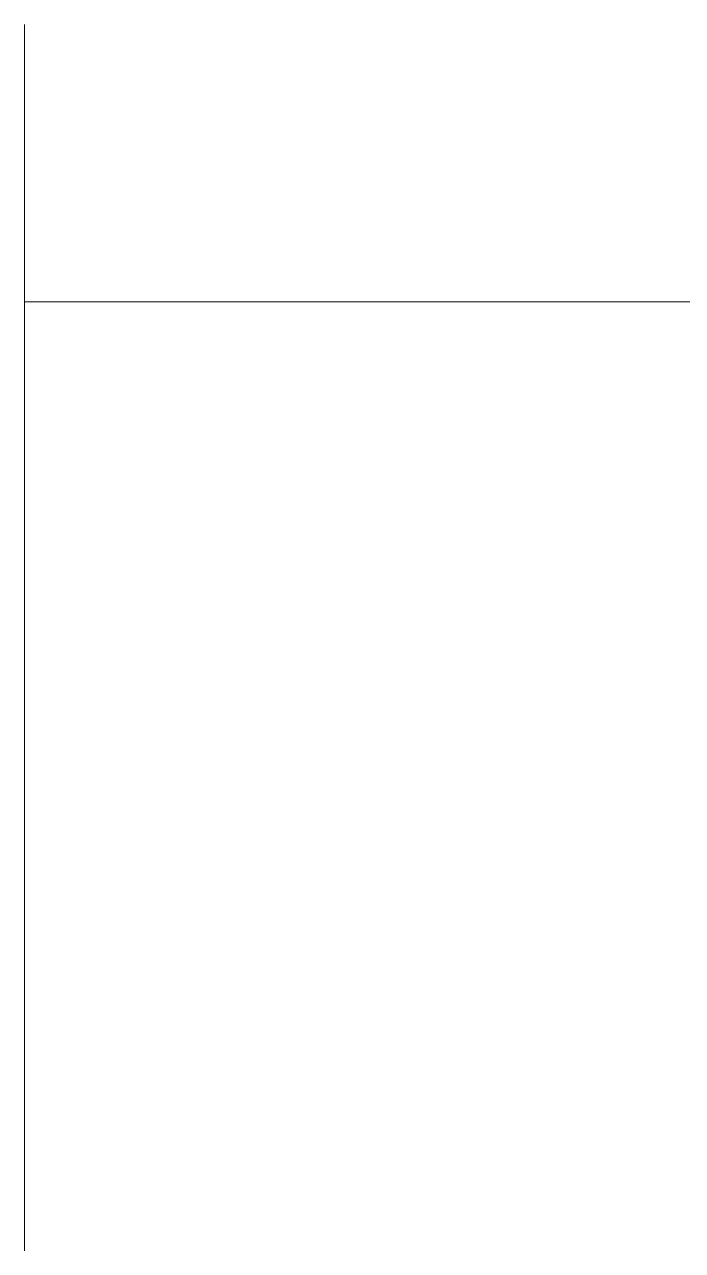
# Model space of a CAD drawing. Extents: x 65572 to 72871, y 30718 to 33858.
# Drawn here: x 67086.46 to 67091.13, y 32327.22 to 32335.94 of the extents above; entities that cross this region are included whole.
import ezdxf

# ---------------------------------------------------------------- set-up
doc = ezdxf.new("R2010")
doc.units = 0
doc.header["$LTSCALE"] = 0.5
doc.header["$MEASUREMENT"] = 0
doc.layers.add('Layout', color=154, linetype='CONTINUOUS', lineweight=5)
doc.layers.add('Viewed', color=150, linetype='CONTINUOUS', lineweight=9)

msp = doc.modelspace()

# ---------------------------------------------------------------- linework, layer by layer
at = {"layer": 'Layout', "linetype": 'ByBlock'}
msp.add_lwpolyline([(67086.458646, 32335.940842), (67086.458646, 32335.93524), (67086.458646, 32335.929638), (67086.458646, 32335.924036), (67086.458646, 32335.918434), (67086.458646, 32335.912833), (67086.458646, 32335.907231), (67086.458646, 32335.901629), (67086.458646, 32335.896027), (67086.458646, 32335.890425), (67086.458646, 32335.884823), (67086.458646, 32335.879221), (67086.458646, 32335.873619), (67086.458646, 32335.868018), (67086.458646, 32335.862416), (67086.458646, 32335.856814), (67086.458646, 32335.851212), (67086.458646, 32335.84561), (67086.458646, 32335.840008), (67086.458646, 32335.834406), (67086.458646, 32335.828805), (67086.458646, 32335.823203), (67086.458646, 32335.817601), (67086.458646, 32335.811999), (67086.458646, 32335.806397), (67086.458646, 32335.800795), (67086.458646, 32335.795193), (67086.458646, 32335.789591), (67086.458646, 32335.78399), (67086.458646, 32335.778388), (67086.458646, 32335.772786), (67086.458646, 32335.767184), (67086.458646, 32335.761582), (67086.458646, 32335.75598), (67086.458646, 32335.750378), (67086.458646, 32335.744777), (67086.458646, 32335.739175), (67086.458646, 32335.733573), (67086.458646, 32335.727971), (67086.458646, 32335.722369), (67086.458646, 32335.716767), (67086.458646, 32335.711165), (67086.458646, 32335.705564), (67086.458646, 32335.699962), (67086.458646, 32335.69436), (67086.458646, 32335.688758), (67086.458646, 32335.683156), (67086.458646, 32335.677554), (67086.458646, 32335.671952), (67086.458646, 32335.66635), (67086.458646, 32335.660749), (67086.458646, 32335.655147), (67086.458646, 32335.649545), (67086.458646, 32335.643943), (67086.458646, 32335.638341), (67086.458646, 32335.632739), (67086.458646, 32335.627137), (67086.458646, 32335.621536), (67086.458646, 32335.615934), (67086.458646, 32335.610332), (67086.458646, 32335.604716), (67086.458646, 32335.5991), (67086.458646, 32335.593485), (67086.458646, 32335.587869), (67086.458646, 32335.582253), (67086.458646, 32335.576638), (67086.458646, 32335.571022), (67086.458646, 32335.565406), (67086.458646, 32335.55979), (67086.458646, 32335.554175), (67086.458646, 32335.548559), (67086.458646, 32335.542943), (67086.458646, 32335.537328), (67086.458646, 32335.531712), (67086.458646, 32335.526096), (67086.458646, 32335.52048), (67086.458646, 32335.514865), (67086.458646, 32335.509249), (67086.458646, 32335.503633), (67086.458646, 32335.498018), (67086.458646, 32335.492402), (67086.458646, 32335.486786), (67086.458646, 32335.48117), (67086.458646, 32335.475555), (67086.458646, 32335.469939), (67086.458646, 32335.464323), (67086.458646, 32335.458708), (67086.458646, 32335.453092), (67086.458646, 32335.447476), (67086.458646, 32335.44186), (67086.458646, 32335.436245), (67086.458646, 32335.430629), (67086.458646, 32335.425013), (67086.458646, 32335.419398), (67086.458646, 32335.413782), (67086.458646, 32335.408166), (67086.458646, 32335.40255), (67086.458646, 32335.396935), (67086.458646, 32335.391319), (67086.458646, 32335.385703), (67086.458646, 32335.380088), (67086.458646, 32335.374472), (67086.458646, 32335.368856), (67086.458646, 32335.36324), (67086.458646, 32335.357625), (67086.458646, 32335.352009), (67086.458646, 32335.346393), (67086.458646, 32335.340778), (67086.458646, 32335.335162), (67086.458646, 32335.329546), (67086.458646, 32335.32393), (67086.458646, 32335.318315), (67086.458646, 32335.312699), (67086.458646, 32335.307083), (67086.458646, 32335.301468), (67086.458646, 32335.295852), (67086.458646, 32335.290236), (67086.458646, 32335.28462), (67086.458646, 32335.279005), (67086.458646, 32335.273389), (67086.458646, 32335.267773), (67086.458646, 32335.262158), (67086.458646, 32335.256542), (67086.458646, 32335.250926), (67086.458646, 32335.24531), (67086.458646, 32335.239695), (67086.458646, 32335.234079), (67086.458646, 32335.228463), (67086.458646, 32335.222848), (67086.458646, 32335.217232), (67086.458646, 32335.211616), (67086.458646, 32335.206), (67086.458646, 32335.200385), (67086.458646, 32335.194769), (67086.458646, 32335.189153), (67086.458646, 32335.183538), (67086.458646, 32335.177922), (67086.458646, 32335.172306), (67086.458646, 32335.16669), (67086.458646, 32335.161075), (67086.458646, 32335.155459), (67086.458646, 32335.149843), (67086.458646, 32335.144228), (67086.458646, 32335.138612), (67086.458646, 32335.132996), (67086.458646, 32335.12738), (67086.458646, 32335.121765), (67086.458646, 32335.116149), (67086.458646, 32335.110533), (67086.458646, 32335.104918), (67086.458646, 32335.099302), (67086.458646, 32335.093686), (67086.458646, 32335.08807), (67086.458646, 32335.082455), (67086.458646, 32335.076839), (67086.458646, 32335.071223), (67086.458646, 32335.065608), (67086.458646, 32335.059992), (67086.458646, 32335.054376), (67086.458646, 32335.04876), (67086.458646, 32335.043145), (67086.458646, 32335.037529), (67086.458646, 32335.031913), (67086.458646, 32335.026298), (67086.458646, 32335.020682), (67086.458646, 32335.015066), (67086.458646, 32335.00945), (67086.458646, 32335.003835), (67086.458646, 32334.998219), (67086.458646, 32334.992603), (67086.458646, 32334.986988), (67086.458646, 32334.981372), (67086.458646, 32334.975756), (67086.458646, 32334.97014), (67086.458646, 32334.964525), (67086.458646, 32334.958909), (67086.458646, 32334.953293), (67086.458646, 32334.947678), (67086.458646, 32334.942062), (67086.458646, 32334.936446), (67086.458646, 32334.93083), (67086.458646, 32334.925215), (67086.458646, 32334.919599), (67086.458646, 32334.913983), (67086.458646, 32334.908368), (67086.458646, 32334.902752), (67086.458646, 32334.897136), (67086.458646, 32334.89152), (67086.458646, 32334.885905), (67086.458646, 32334.880289), (67086.458646, 32334.874673), (67086.458646, 32334.869058), (67086.458646, 32334.863442), (67086.458646, 32334.857826), (67086.458646, 32334.852211), (67086.458646, 32334.846595), (67086.458646, 32334.840979), (67086.458646, 32334.835363), (67086.458646, 32334.829748), (67086.458646, 32334.824132), (67086.458646, 32334.818516), (67086.458646, 32334.812901), (67086.458646, 32334.807285), (67086.458646, 32334.801669), (67086.458646, 32334.796053), (67086.458646, 32334.790438), (67086.458646, 32334.784822), (67086.458646, 32334.779206), (67086.458646, 32334.773591), (67086.458646, 32334.767975), (67086.458646, 32334.762359), (67086.458646, 32334.756743), (67086.458646, 32334.751128), (67086.458646, 32334.745512), (67086.458646, 32334.739896), (67086.458646, 32334.734281), (67086.458646, 32334.728665), (67086.458646, 32334.723049), (67086.458646, 32334.717433), (67086.458646, 32334.711818), (67086.458646, 32334.706202), (67086.458646, 32334.700586), (67086.458646, 32334.694971), (67086.458646, 32334.689355), (67086.458646, 32334.683739), (67086.458646, 32334.678123), (67086.458646, 32334.672508), (67086.458646, 32334.666892), (67086.458646, 32334.661276), (67086.458646, 32334.655661), (67086.458646, 32334.650045), (67086.458646, 32334.644429), (67086.458646, 32334.638813), (67086.458646, 32334.633198), (67086.458646, 32334.627582), (67086.458646, 32334.621966), (67086.458646, 32334.616351), (67086.458646, 32334.610735), (67086.458646, 32334.605119), (67086.458646, 32334.599503), (67086.458646, 32334.593888), (67086.458646, 32334.588272), (67086.458646, 32334.582656), (67086.458646, 32334.577041), (67086.458646, 32334.571425), (67086.458646, 32334.565809), (67086.458646, 32334.560193), (67086.458646, 32334.554578), (67086.458646, 32334.548962), (67086.458646, 32334.543346), (67086.458646, 32334.537731), (67086.458646, 32334.532115), (67086.458646, 32334.526499), (67086.458646, 32334.520883), (67086.458646, 32334.515268), (67086.458646, 32334.509652), (67086.458646, 32334.504036), (67086.458646, 32334.498421), (67086.458646, 32334.492805), (67086.458646, 32334.487189), (67086.458646, 32334.481573), (67086.458646, 32334.475958), (67086.458646, 32334.470342), (67086.458646, 32334.464726), (67086.458646, 32334.459111), (67086.458646, 32334.453495), (67086.458646, 32334.447879), (67086.458646, 32334.442263), (67086.458646, 32334.436648), (67086.458646, 32334.431032), (67086.458646, 32334.425416), (67086.458646, 32334.419801), (67086.458646, 32334.414185), (67086.458646, 32334.408569), (67086.458646, 32334.402953), (67086.458646, 32334.397338), (67086.458646, 32334.391722), (67086.458646, 32334.386106), (67086.458646, 32334.380491), (67086.458646, 32334.374875), (67086.458646, 32334.369259), (67086.458646, 32334.363643), (67086.458646, 32334.358028), (67086.458646, 32334.352412), (67086.458646, 32334.346796), (67086.458646, 32334.341181), (67086.458646, 32334.335565), (67086.458646, 32334.329949), (67086.458646, 32334.324333), (67086.458646, 32334.318718), (67086.458646, 32334.313102), (67086.458646, 32334.307486), (67086.458646, 32334.301871), (67086.458646, 32334.296255), (67086.458646, 32334.290639), (67086.458646, 32334.285023), (67086.458646, 32334.279408), (67086.458646, 32334.273792), (67086.458646, 32334.268176), (67086.458646, 32334.262561), (67086.458646, 32334.256945), (67086.458646, 32334.251329), (67086.458646, 32334.245713), (67086.458646, 32334.240098), (67086.458646, 32334.234482), (67086.458646, 32334.228866), (67086.458646, 32334.223251), (67086.458646, 32334.217635), (67086.458646, 32334.212019), (67086.458646, 32334.206403), (67086.458646, 32334.200788), (67086.458646, 32334.195172), (67086.458646, 32334.189556), (67086.458646, 32334.183941), (67086.458646, 32334.178325), (67086.458646, 32334.172709), (67086.458646, 32334.167093), (67086.458646, 32334.161478), (67086.458646, 32334.155862), (67086.458646, 32334.150246), (67086.458646, 32334.144631), (67086.458646, 32334.139015), (67086.458646, 32334.133399), (67086.458646, 32334.127783), (67086.458646, 32334.122168), (67086.458646, 32334.116552), (67086.458646, 32334.110936), (67086.458646, 32334.105321), (67086.458646, 32334.099705), (67086.458646, 32334.094089), (67086.458646, 32334.088473), (67086.458646, 32334.082858), (67086.458646, 32334.077242), (67086.458646, 32334.071626), (67086.458646, 32334.066011), (67086.458646, 32334.060395), (67086.458646, 32334.054779), (67086.458646, 32334.049163), (67086.458646, 32334.043548), (67086.458646, 32334.037932), (67086.458646, 32334.032316), (67086.458646, 32334.026701), (67086.458646, 32334.021085), (67086.458646, 32334.015469), (67086.458646, 32334.009854), (67086.458646, 32334.004238), (67086.458646, 32333.998622), (67086.458646, 32333.993006), (67086.458646, 32333.987391), (67086.458646, 32333.981775), (67086.458646, 32333.976159), (67086.458646, 32333.970544), (67086.458646, 32333.964928), (67086.458646, 32333.959312), (67086.458646, 32333.953696), (67086.458646, 32333.948081), (67086.458646, 32333.942465), (67086.458646, 32333.936849), (67086.458646, 32333.931234), (67086.458646, 32333.925618), (67086.458646, 32333.920002), (67086.458646, 32333.914386), (67086.458646, 32333.908771), (67086.458646, 32333.903155), (67086.458646, 32333.897539), (67086.458646, 32333.891924), (67086.458646, 32333.886308), (67086.458646, 32333.880692), (67086.458646, 32333.875076), (67086.458646, 32333.869461), (67086.458646, 32333.863845), (67086.458646, 32333.858229), (67086.458646, 32333.852614), (67086.458646, 32333.846998), (67086.458646, 32333.841382), (67086.458646, 32333.835766), (67086.458646, 32333.830151), (67086.458646, 32333.824535), (67086.458646, 32333.818919), (67086.458646, 32333.813304), (67086.458646, 32333.807688), (67086.458646, 32333.802072), (67086.458646, 32333.796456), (67086.458646, 32333.790841), (67086.458646, 32333.785225), (67086.458646, 32333.779609), (67086.458646, 32333.773994), (67086.458646, 32333.768378), (67086.458646, 32333.762762), (67086.458646, 32333.757146), (67086.458646, 32333.751531), (67086.458646, 32333.745915), (67086.458646, 32333.740299), (67086.458646, 32333.734684), (67086.458646, 32333.729068), (67086.458646, 32333.723452), (67086.458646, 32333.717836), (67086.458646, 32333.712221), (67086.458646, 32333.706605), (67086.458646, 32333.700989), (67086.458646, 32333.695374), (67086.458646, 32333.689758), (67086.458646, 32333.684142), (67086.458646, 32333.678526), (67086.458646, 32333.672911), (67086.458646, 32333.6675), (67086.458646, 32333.66209), (67086.458646, 32333.65668), (67086.458646, 32333.651269), (67086.458646, 32333.645859), (67086.458646, 32333.640449), (67086.458646, 32333.635038), (67086.458646, 32333.629628), (67086.458646, 32333.624218), (67086.458646, 32333.618807), (67086.458646, 32333.613397), (67086.458646, 32333.607987), (67086.458646, 32333.602576), (67086.458646, 32333.597166), (67086.458646, 32333.591756), (67086.458646, 32333.586345), (67086.458646, 32333.580935), (67086.458646, 32333.575525), (67086.458646, 32333.570114), (67086.458646, 32333.564704), (67086.458646, 32333.559294), (67086.458646, 32333.553883), (67086.458646, 32333.548473), (67086.458646, 32333.543063), (67086.458646, 32333.537652), (67086.458646, 32333.532242), (67086.458646, 32333.526832), (67086.458646, 32333.521421), (67086.458646, 32333.516011), (67086.458646, 32333.510601), (67086.458646, 32333.50519), (67086.458646, 32333.49978), (67086.458646, 32333.49437), (67086.458646, 32333.488959), (67086.458646, 32333.483549), (67086.458646, 32333.478139), (67086.458646, 32333.472728), (67086.458646, 32333.467318), (67086.458646, 32333.461908), (67086.458646, 32333.456497), (67086.458646, 32333.451087), (67086.458646, 32333.445677), (67086.458646, 32333.440266), (67086.458646, 32333.434856), (67086.458646, 32333.429446), (67086.458646, 32333.424035), (67086.458646, 32333.418625), (67086.458646, 32333.413215), (67086.458646, 32333.407804), (67086.458646, 32333.402394), (67086.458646, 32333.396984), (67086.458646, 32333.391573), (67086.458646, 32333.386163), (67086.458646, 32333.380753), (67086.458646, 32333.375342), (67086.458646, 32333.369932), (67086.458646, 32333.364522), (67086.458646, 32333.359111), (67086.458646, 32333.353701), (67086.458646, 32333.348291), (67086.458646, 32333.34288), (67086.458646, 32333.33747), (67086.458646, 32333.33206), (67086.458646, 32333.326649), (67086.458646, 32333.321239), (67086.458646, 32333.315829), (67086.458646, 32333.310418), (67086.458646, 32333.305008), (67086.458646, 32333.299598), (67086.458646, 32333.294187), (67086.458646, 32333.288777), (67086.458646, 32333.283367), (67086.458646, 32333.277956), (67086.458646, 32333.272546), (67086.458646, 32333.267136), (67086.458646, 32333.261725), (67086.458646, 32333.256315), (67086.458646, 32333.250905), (67086.458646, 32333.245494), (67086.458646, 32333.240084), (67086.458646, 32333.234674), (67086.458646, 32333.229263), (67086.458646, 32333.223853), (67086.458646, 32333.218443), (67086.458646, 32333.213032), (67086.458646, 32333.207622), (67086.458646, 32333.202212), (67086.458646, 32333.196801), (67086.458646, 32333.191391), (67086.458646, 32333.185981), (67086.458646, 32333.18057), (67086.458646, 32333.17516), (67086.458646, 32333.16975), (67086.458646, 32333.164339), (67086.458646, 32333.158929), (67086.458646, 32333.153519), (67086.458646, 32333.148108), (67086.458646, 32333.142698), (67086.458646, 32333.137288), (67086.458646, 32333.131877), (67086.458646, 32333.126467), (67086.458646, 32333.121057), (67086.458646, 32333.115646), (67086.458646, 32333.110236), (67086.458646, 32333.104826), (67086.458646, 32333.099415), (67086.458646, 32333.094005), (67086.458646, 32333.088595), (67086.458646, 32333.083184), (67086.458646, 32333.077774), (67086.458646, 32333.072364), (67086.458646, 32333.066953), (67086.458646, 32333.061543), (67086.458646, 32333.056133), (67086.458646, 32333.050722), (67086.458646, 32333.045312), (67086.458646, 32333.039902), (67086.458646, 32333.034491), (67086.458646, 32333.029081), (67086.458646, 32333.023671), (67086.458646, 32333.01826), (67086.458646, 32333.01285), (67086.458646, 32333.00744), (67086.458646, 32333.002029), (67086.458646, 32332.996619), (67086.458646, 32332.991209), (67086.458646, 32332.985798), (67086.458646, 32332.980388), (67086.458646, 32332.974978), (67086.458646, 32332.969567), (67086.458646, 32332.964157), (67086.458646, 32332.958747), (67086.458646, 32332.953336), (67086.458646, 32332.947926), (67086.458646, 32332.942516), (67086.458646, 32332.937105), (67086.458646, 32332.931695), (67086.458646, 32332.926285), (67086.458646, 32332.920874), (67086.458646, 32332.915464), (67086.458646, 32332.910054), (67086.458646, 32332.904643), (67086.458646, 32332.899233), (67086.458646, 32332.893823), (67086.458646, 32332.888412), (67086.458646, 32332.883002), (67086.458646, 32332.877592), (67086.458646, 32332.872181), (67086.458646, 32332.866771), (67086.458646, 32332.861361), (67086.458646, 32332.85595), (67086.458646, 32332.85054), (67086.458646, 32332.84513), (67086.458646, 32332.839719), (67086.458646, 32332.834309), (67086.458646, 32332.828899), (67086.458646, 32332.823488), (67086.458646, 32332.818078), (67086.458646, 32332.812668), (67086.458646, 32332.807257), (67086.458646, 32332.801847), (67086.458646, 32332.796437), (67086.458646, 32332.791026), (67086.458646, 32332.785616), (67086.458646, 32332.780206), (67086.458646, 32332.774795), (67086.458646, 32332.769385), (67086.458646, 32332.763975), (67086.458646, 32332.758564), (67086.458646, 32332.753154), (67086.458646, 32332.747744), (67086.458646, 32332.742333), (67086.458646, 32332.736923), (67086.458646, 32332.731513), (67086.458646, 32332.726102), (67086.458646, 32332.720692), (67086.458646, 32332.715282), (67086.458646, 32332.709871), (67086.458646, 32332.704461), (67086.458646, 32332.699051), (67086.458646, 32332.69364), (67086.458646, 32332.68823), (67086.458646, 32332.68282), (67086.458646, 32332.677409), (67086.458646, 32332.671999), (67086.458646, 32332.666589), (67086.458646, 32332.661178), (67086.458646, 32332.655768), (67086.458646, 32332.650358), (67086.458646, 32332.644947), (67086.458646, 32332.639537), (67086.458646, 32332.634127), (67086.458646, 32332.628716), (67086.458646, 32332.623306), (67086.458646, 32332.617896), (67086.458646, 32332.612485), (67086.458646, 32332.607075), (67086.458646, 32332.601665), (67086.458646, 32332.596254), (67086.458646, 32332.590844), (67086.458646, 32332.585434), (67086.458646, 32332.580023), (67086.458646, 32332.574613), (67086.458646, 32332.569203), (67086.458646, 32332.563792), (67086.458646, 32332.558382), (67086.458646, 32332.552972), (67086.458646, 32332.547561), (67086.458646, 32332.542151), (67086.458646, 32332.536741), (67086.458646, 32332.53133), (67086.458646, 32332.52592), (67086.458646, 32332.52051), (67086.458646, 32332.515099), (67086.458646, 32332.509689), (67086.458646, 32332.504279), (67086.458646, 32332.498868), (67086.458646, 32332.493458), (67086.458646, 32332.488048), (67086.458646, 32332.482637), (67086.458646, 32332.477227), (67086.458646, 32332.471817), (67086.458646, 32332.466406), (67086.458646, 32332.460996), (67086.458646, 32332.455586), (67086.458646, 32332.450175), (67086.458646, 32332.444765), (67086.458646, 32332.439355), (67086.458646, 32332.433944), (67086.458646, 32332.428534), (67086.458646, 32332.423124), (67086.458646, 32332.417713), (67086.458646, 32332.412303), (67086.458646, 32332.406893), (67086.458646, 32332.401482), (67086.458646, 32332.396072), (67086.458646, 32332.390662), (67086.458646, 32332.385251), (67086.458646, 32332.379841), (67086.458646, 32332.374431), (67086.458646, 32332.36902), (67086.458646, 32332.36361), (67086.458646, 32332.3582), (67086.458646, 32332.352789), (67086.458646, 32332.347379), (67086.458646, 32332.341969), (67086.458646, 32332.336558), (67086.458646, 32332.331148), (67086.458646, 32332.325738), (67086.458646, 32332.320327), (67086.458646, 32332.314917), (67086.458646, 32332.309507), (67086.458646, 32332.304096), (67086.458646, 32332.298686), (67086.458646, 32332.293276), (67086.458646, 32332.287865), (67086.458646, 32332.282455), (67086.458646, 32332.277045), (67086.458646, 32332.271634), (67086.458646, 32332.266224), (67086.458646, 32332.260814), (67086.458646, 32332.255403), (67086.458646, 32332.249993), (67086.458646, 32332.244583), (67086.458646, 32332.239172), (67086.458646, 32332.233762), (67086.458646, 32332.228352), (67086.458646, 32332.222941), (67086.458646, 32332.217531), (67086.458646, 32332.212121), (67086.458646, 32332.20671), (67086.458646, 32332.2013), (67086.458646, 32332.19589), (67086.458646, 32332.190479), (67086.458646, 32332.185069), (67086.458646, 32332.179659), (67086.458646, 32332.174248), (67086.458646, 32332.168838), (67086.458646, 32332.163428), (67086.458646, 32332.158017), (67086.458646, 32332.152607), (67086.458646, 32332.147197), (67086.458646, 32332.141786), (67086.458646, 32332.136376), (67086.458646, 32332.130966), (67086.458646, 32332.125555), (67086.458646, 32332.120145), (67086.458646, 32332.114735), (67086.458646, 32332.109324), (67086.458646, 32332.103914), (67086.458646, 32332.098504), (67086.458646, 32332.093093), (67086.458646, 32332.087683), (67086.458646, 32332.082273), (67086.458646, 32332.076862), (67086.458646, 32332.071452), (67086.458646, 32332.066042), (67086.458646, 32332.060631), (67086.458646, 32332.055221), (67086.458646, 32332.049811), (67086.458646, 32332.0444), (67086.458646, 32332.03899), (67086.458646, 32332.03358), (67086.458646, 32332.028169), (67086.458646, 32332.022759), (67086.458646, 32332.017349), (67086.458646, 32332.011938), (67086.458646, 32332.006528), (67086.458646, 32332.001118), (67086.458646, 32331.995707), (67086.458646, 32331.990297), (67086.458646, 32331.984887), (67086.458646, 32331.979476), (67086.458646, 32331.974066), (67086.458646, 32331.968656), (67086.458646, 32331.963245), (67086.458646, 32331.957835), (67086.458646, 32331.952425), (67086.458646, 32331.947014), (67086.458646, 32331.941604), (67086.458646, 32331.936194), (67086.458646, 32331.930783), (67086.458646, 32331.925373), (67086.458646, 32331.919963), (67086.458646, 32331.914552), (67086.458646, 32331.909142), (67086.458646, 32331.903732), (67086.458646, 32331.898321), (67086.458646, 32331.892911), (67086.458646, 32331.887501), (67086.458646, 32331.88209), (67086.458646, 32331.87668), (67086.458646, 32331.87127), (67086.458646, 32331.865859), (67086.458646, 32331.860449), (67086.458646, 32331.855039), (67086.458646, 32331.849628), (67086.458646, 32331.844218), (67086.458646, 32331.838808), (67086.458646, 32331.833397), (67086.458646, 32331.827987), (67086.458646, 32331.822577), (67086.458646, 32331.817166), (67086.458646, 32331.811756), (67086.458646, 32331.806346), (67086.458646, 32331.801352), (67086.458646, 32331.796358), (67086.458646, 32331.791364), (67086.458646, 32331.786371), (67086.458646, 32331.781377), (67086.458646, 32331.776383), (67086.458646, 32331.771389), (67086.458646, 32331.766396), (67086.458646, 32331.761402), (67086.458646, 32331.756408), (67086.458646, 32331.751414), (67086.458646, 32331.746421), (67086.458646, 32331.741427), (67086.458646, 32331.736433), (67086.458646, 32331.731439), (67086.458646, 32331.726446), (67086.458646, 32331.721452), (67086.458646, 32331.716458), (67086.458646, 32331.711465), (67086.458646, 32331.706471), (67086.458646, 32331.701477), (67086.458646, 32331.696483), (67086.458646, 32331.69149), (67086.458646, 32331.686496), (67086.458646, 32331.681502), (67086.458646, 32331.676508), (67086.458646, 32331.671515), (67086.458646, 32331.666521), (67086.458646, 32331.661527), (67086.458646, 32331.656533), (67086.458646, 32331.65154), (67086.458646, 32331.646546), (67086.458646, 32331.641552), (67086.458646, 32331.636558), (67086.458646, 32331.631565), (67086.458646, 32331.626571), (67086.458646, 32331.621577), (67086.458646, 32331.616583), (67086.458646, 32331.61159), (67086.458646, 32331.606596), (67086.458646, 32331.601602), (67086.458646, 32331.596608), (67086.458646, 32331.591615), (67086.458646, 32331.586621), (67086.458646, 32331.581627), (67086.458646, 32331.576633), (67086.458646, 32331.57164), (67086.458646, 32331.566646), (67086.458646, 32331.561652), (67086.458646, 32331.556658), (67086.458646, 32331.551665), (67086.458646, 32331.546671), (67086.458646, 32331.541677), (67086.458646, 32331.536683), (67086.458646, 32331.53169), (67086.458646, 32331.526696), (67086.458646, 32331.521702), (67086.458646, 32331.516709), (67086.458646, 32331.511715), (67086.458646, 32331.506721), (67086.458646, 32331.501727), (67086.458646, 32331.496734), (67086.458646, 32331.49174), (67086.458646, 32331.486746), (67086.458646, 32331.481752), (67086.458646, 32331.476759), (67086.458646, 32331.471765), (67086.458646, 32331.466771), (67086.458646, 32331.461777), (67086.458646, 32331.456784), (67086.458646, 32331.45179), (67086.458646, 32331.446796), (67086.458646, 32331.441802), (67086.458646, 32331.436809), (67086.458646, 32331.431815), (67086.458646, 32331.426821), (67086.458646, 32331.421827), (67086.458646, 32331.416834), (67086.458646, 32331.41184), (67086.458646, 32331.406846), (67086.458646, 32331.401852), (67086.458646, 32331.396859), (67086.458646, 32331.391865), (67086.458646, 32331.386871), (67086.458646, 32331.381877), (67086.458646, 32331.376884), (67086.458646, 32331.37189), (67086.458646, 32331.366896), (67086.458646, 32331.361902), (67086.458646, 32331.356909), (67086.458646, 32331.351915), (67086.458646, 32331.346921), (67086.458646, 32331.341927), (67086.458646, 32331.336934), (67086.458646, 32331.33194), (67086.458646, 32331.326946), (67086.458646, 32331.321953), (67086.458646, 32331.316959), (67086.458646, 32331.311965), (67086.458646, 32331.306971), (67086.458646, 32331.301978), (67086.458646, 32331.296984), (67086.458646, 32331.29199), (67086.458646, 32331.286996), (67086.458646, 32331.282003), (67086.458646, 32331.277009), (67086.458646, 32331.272015), (67086.458646, 32331.267021), (67086.458646, 32331.262028), (67086.458646, 32331.257034), (67086.458646, 32331.25204), (67086.458646, 32331.247046), (67086.458646, 32331.242053), (67086.458646, 32331.237059), (67086.458646, 32331.232065), (67086.458646, 32331.227071), (67086.458646, 32331.222078), (67086.458646, 32331.217084), (67086.458646, 32331.21209), (67086.458646, 32331.207096), (67086.458646, 32331.202103), (67086.458646, 32331.197109), (67086.458646, 32331.192115), (67086.458646, 32331.187121), (67086.458646, 32331.182128), (67086.458646, 32331.177134), (67086.458646, 32331.17214), (67086.458646, 32331.167146), (67086.458646, 32331.162153), (67086.458646, 32331.157159), (67086.458646, 32331.152165), (67086.458646, 32331.147171), (67086.458646, 32331.142178), (67086.458646, 32331.137184), (67086.458646, 32331.13219), (67086.458646, 32331.127197), (67086.458646, 32331.122203), (67086.458646, 32331.117209), (67086.458646, 32331.112215), (67086.458646, 32331.107222), (67086.458646, 32331.102228), (67086.458646, 32331.097234), (67086.458646, 32331.09224), (67086.458646, 32331.087247), (67086.458646, 32331.082253), (67086.458646, 32331.077259), (67086.458646, 32331.072265), (67086.458646, 32331.067272), (67086.458646, 32331.062278), (67086.458646, 32331.057284), (67086.458646, 32331.05229), (67086.458646, 32331.047297), (67086.458646, 32331.042303), (67086.458646, 32331.037309), (67086.458646, 32331.032315), (67086.458646, 32331.027322), (67086.458646, 32331.022328), (67086.458646, 32331.017334), (67086.458646, 32331.01234), (67086.458646, 32331.007347), (67086.458646, 32331.002353), (67086.458646, 32330.997359), (67086.458646, 32330.992365), (67086.458646, 32330.987372), (67086.458646, 32330.982378), (67086.458646, 32330.977384), (67086.458646, 32330.97239), (67086.458646, 32330.967397), (67086.458646, 32330.962403), (67086.458646, 32330.957409), (67086.458646, 32330.952415), (67086.458646, 32330.947422), (67086.458646, 32330.942428), (67086.458646, 32330.937434), (67086.458646, 32330.932441), (67086.458646, 32330.927447), (67086.458646, 32330.922453), (67086.458646, 32330.917459), (67086.458646, 32330.912466), (67086.458646, 32330.907472), (67086.458646, 32330.902478), (67086.458646, 32330.897484), (67086.458646, 32330.892491), (67086.458646, 32330.887497), (67086.458646, 32330.882503), (67086.458646, 32330.877509), (67086.458646, 32330.872516), (67086.458646, 32330.867522), (67086.458646, 32330.862528), (67086.458646, 32330.857534), (67086.458646, 32330.852541), (67086.458646, 32330.847547), (67086.458646, 32330.842553), (67086.458646, 32330.837559), (67086.458646, 32330.832566), (67086.458646, 32330.827572), (67086.458646, 32330.822578), (67086.458646, 32330.817584), (67086.458646, 32330.812591), (67086.458646, 32330.807597), (67086.458646, 32330.802603), (67086.458646, 32330.797609), (67086.458646, 32330.792616), (67086.458646, 32330.787622), (67086.458646, 32330.782628), (67086.458646, 32330.777634), (67086.458646, 32330.772641), (67086.458646, 32330.767647), (67086.458646, 32330.762653), (67086.458646, 32330.757659), (67086.458646, 32330.752666), (67086.458646, 32330.747672), (67086.458646, 32330.742678), (67086.458646, 32330.737685), (67086.458646, 32330.732691), (67086.458646, 32330.727697), (67086.458646, 32330.722703), (67086.458646, 32330.71771), (67086.458646, 32330.712716), (67086.458646, 32330.707722), (67086.458646, 32330.702728), (67086.458646, 32330.697735), (67086.458646, 32330.692741), (67086.458646, 32330.687747), (67086.458646, 32330.682753), (67086.458646, 32330.67776), (67086.458646, 32330.672766), (67086.458646, 32330.667772), (67086.458646, 32330.662778), (67086.458646, 32330.657785), (67086.458646, 32330.652791), (67086.458646, 32330.647797), (67086.458646, 32330.642803), (67086.458646, 32330.63781), (67086.458646, 32330.632816), (67086.458646, 32330.627822), (67086.458646, 32330.622828), (67086.458646, 32330.617835), (67086.458646, 32330.612841), (67086.458646, 32330.607847), (67086.458646, 32330.602853), (67086.458646, 32330.59786), (67086.458646, 32330.592866), (67086.458646, 32330.587872), (67086.458646, 32330.582878), (67086.458646, 32330.577885), (67086.458646, 32330.572891), (67086.458646, 32330.567897), (67086.458646, 32330.562903), (67086.458646, 32330.55791), (67086.458646, 32330.552916), (67086.458646, 32330.547922), (67086.458646, 32330.542928), (67086.458646, 32330.537935), (67086.458646, 32330.532941), (67086.458646, 32330.527947), (67086.458646, 32330.522954), (67086.458646, 32330.51796), (67086.458646, 32330.512966), (67086.458646, 32330.507972), (67086.458646, 32330.502979), (67086.458646, 32330.497985), (67086.458646, 32330.492991), (67086.458646, 32330.487997), (67086.458646, 32330.483004), (67086.458646, 32330.47801), (67086.458646, 32330.473016), (67086.458646, 32330.468022), (67086.458646, 32330.463029), (67086.458646, 32330.458035), (67086.458646, 32330.453041), (67086.458646, 32330.448047), (67086.458646, 32330.443054), (67086.458646, 32330.43806), (67086.458646, 32330.433066), (67086.458646, 32330.428072), (67086.458646, 32330.423079), (67086.458646, 32330.418085), (67086.458646, 32330.413091), (67086.458646, 32330.408097), (67086.458646, 32330.403104), (67086.458646, 32330.39811), (67086.458646, 32330.393116), (67086.458646, 32330.388122), (67086.458646, 32330.383129), (67086.458646, 32330.378135), (67086.458646, 32330.373141), (67086.458646, 32330.368147), (67086.458646, 32330.363154), (67086.458646, 32330.35816), (67086.458646, 32330.353166), (67086.458646, 32330.348172), (67086.458646, 32330.343179), (67086.458646, 32330.338185), (67086.458646, 32330.333191), (67086.458646, 32330.328198), (67086.458646, 32330.323204), (67086.458646, 32330.31821), (67086.458646, 32330.313216), (67086.458646, 32330.308223), (67086.458646, 32330.303229), (67086.458646, 32330.298235), (67086.458646, 32330.293241), (67086.458646, 32330.288248), (67086.458646, 32330.283254), (67086.458646, 32330.27826), (67086.458646, 32330.273266), (67086.458646, 32330.268273), (67086.458646, 32330.263279), (67086.458646, 32330.258285), (67086.458646, 32330.253291), (67086.458646, 32330.248298), (67086.458646, 32330.243304), (67086.458646, 32330.23831), (67086.458646, 32330.233316), (67086.458646, 32330.228323), (67086.458646, 32330.223329), (67086.458646, 32330.218335), (67086.458646, 32330.213341), (67086.458646, 32330.208348), (67086.458646, 32330.203354), (67086.458646, 32330.19836), (67086.458646, 32330.193366), (67086.458646, 32330.188373), (67086.458646, 32330.183379), (67086.458646, 32330.178385), (67086.458646, 32330.173391), (67086.458646, 32330.168398), (67086.458646, 32330.163404), (67086.458646, 32330.15841), (67086.458646, 32330.153416), (67086.458646, 32330.148423), (67086.458646, 32330.143429), (67086.458646, 32330.138435), (67086.458646, 32330.133442), (67086.458646, 32330.128448), (67086.458646, 32330.123454), (67086.458646, 32330.11846), (67086.458646, 32330.113467), (67086.458646, 32330.108473), (67086.458646, 32330.103479), (67086.458646, 32330.098485), (67086.458646, 32330.093492), (67086.458646, 32330.088498), (67086.458646, 32330.083504), (67086.458646, 32330.079122), (67086.458646, 32330.07474), (67086.458646, 32330.070357), (67086.458646, 32330.065975), (67086.458646, 32330.061593), (67086.458646, 32330.057211), (67086.458646, 32330.052829), (67086.458646, 32330.048446), (67086.458646, 32330.044064), (67086.458646, 32330.039682), (67086.458646, 32330.0353), (67086.458646, 32330.030918), (67086.458646, 32330.026535), (67086.458646, 32330.022153), (67086.458646, 32330.017771), (67086.458646, 32330.013389), (67086.458646, 32330.009007), (67086.458646, 32330.004624), (67086.458646, 32330.000242), (67086.458646, 32329.99586), (67086.458646, 32329.991478), (67086.458646, 32329.987096), (67086.458646, 32329.982713), (67086.458646, 32329.978331), (67086.458646, 32329.973949), (67086.458646, 32329.969567), (67086.458646, 32329.965184), (67086.458646, 32329.960802), (67086.458646, 32329.95642), (67086.458646, 32329.952038), (67086.458646, 32329.947656), (67086.458646, 32329.943273), (67086.458646, 32329.938891), (67086.458646, 32329.934509), (67086.458646, 32329.930127), (67086.458646, 32329.925745), (67086.458646, 32329.921362), (67086.458646, 32329.91698), (67086.458646, 32329.912598), (67086.458646, 32329.908216), (67086.458646, 32329.903834), (67086.458646, 32329.899451), (67086.458646, 32329.895069), (67086.458646, 32329.890687), (67086.458646, 32329.886305), (67086.458646, 32329.881923), (67086.458646, 32329.87754), (67086.458646, 32329.873158), (67086.458646, 32329.868776), (67086.458646, 32329.864394), (67086.458646, 32329.860012), (67086.458646, 32329.855629), (67086.458646, 32329.851247), (67086.458646, 32329.846865), (67086.458646, 32329.842483), (67086.458646, 32329.8381), (67086.458646, 32329.833718), (67086.458646, 32329.829336), (67086.458646, 32329.824954), (67086.458646, 32329.820572), (67086.458646, 32329.816189), (67086.458646, 32329.811807), (67086.458646, 32329.807425), (67086.458646, 32329.803043), (67086.458646, 32329.798661), (67086.458646, 32329.794278), (67086.458646, 32329.789896), (67086.458646, 32329.785514), (67086.458646, 32329.781132), (67086.458646, 32329.77675), (67086.458646, 32329.772367), (67086.458646, 32329.767985), (67086.458646, 32329.763603), (67086.458646, 32329.759221), (67086.458646, 32329.754839), (67086.458646, 32329.750456), (67086.458646, 32329.746074), (67086.458646, 32329.741692), (67086.458646, 32329.73731), (67086.458646, 32329.732928), (67086.458646, 32329.728545), (67086.458646, 32329.724163), (67086.458646, 32329.719781), (67086.458646, 32329.715399), (67086.458646, 32329.711016), (67086.458646, 32329.706634), (67086.458646, 32329.702252), (67086.458646, 32329.69787), (67086.458646, 32329.693488), (67086.458646, 32329.689105), (67086.458646, 32329.684723), (67086.458646, 32329.680341), (67086.458646, 32329.675959), (67086.458646, 32329.671577), (67086.458646, 32329.667194), (67086.458646, 32329.662812), (67086.458646, 32329.65843), (67086.458646, 32329.654048), (67086.458646, 32329.649666), (67086.458646, 32329.645283), (67086.458646, 32329.640901), (67086.458646, 32329.636519), (67086.458646, 32329.632137), (67086.458646, 32329.627755), (67086.458646, 32329.623372), (67086.458646, 32329.61899), (67086.458646, 32329.614608), (67086.458646, 32329.610226), (67086.458646, 32329.605844), (67086.458646, 32329.601461), (67086.458646, 32329.597079), (67086.458646, 32329.592697), (67086.458646, 32329.588315), (67086.458646, 32329.583932), (67086.458646, 32329.57955), (67086.458646, 32329.575168), (67086.458646, 32329.570786), (67086.458646, 32329.566404), (67086.458646, 32329.562021), (67086.458646, 32329.557639), (67086.458646, 32329.553257), (67086.458646, 32329.548875), (67086.458646, 32329.544493), (67086.458646, 32329.54011), (67086.458646, 32329.535728), (67086.458646, 32329.531346), (67086.458646, 32329.526964), (67086.458646, 32329.522582), (67086.458646, 32329.518199), (67086.458646, 32329.513817), (67086.458646, 32329.509435), (67086.458646, 32329.505053), (67086.458646, 32329.500671), (67086.458646, 32329.496288), (67086.458646, 32329.491906), (67086.458646, 32329.487524), (67086.458646, 32329.483142), (67086.458646, 32329.47876), (67086.458646, 32329.474377), (67086.458646, 32329.469995), (67086.458646, 32329.465613), (67086.458646, 32329.461231), (67086.458646, 32329.456848), (67086.458646, 32329.452466), (67086.458646, 32329.448084), (67086.458646, 32329.443702), (67086.458646, 32329.43932), (67086.458646, 32329.434937), (67086.458646, 32329.430555), (67086.458646, 32329.426173), (67086.458646, 32329.421791), (67086.458646, 32329.417409), (67086.458646, 32329.413026), (67086.458646, 32329.408644), (67086.458646, 32329.404262), (67086.458646, 32329.39988), (67086.458646, 32329.395498), (67086.458646, 32329.391115), (67086.458646, 32329.386733), (67086.458646, 32329.382351), (67086.458646, 32329.377969), (67086.458646, 32329.373587), (67086.458646, 32329.369204), (67086.458646, 32329.364822), (67086.458646, 32329.36044), (67086.458646, 32329.356058), (67086.458646, 32329.351676), (67086.458646, 32329.347293), (67086.458646, 32329.342911), (67086.458646, 32329.338529), (67086.458646, 32329.334147), (67086.458646, 32329.329764), (67086.458646, 32329.325382), (67086.458646, 32329.321), (67086.458646, 32329.316618), (67086.458646, 32329.312236), (67086.458646, 32329.307853), (67086.458646, 32329.303471), (67086.458646, 32329.299089), (67086.458646, 32329.294707), (67086.458646, 32329.290325), (67086.458646, 32329.285942), (67086.458646, 32329.28156), (67086.458646, 32329.277178), (67086.458646, 32329.272796), (67086.458646, 32329.268414), (67086.458646, 32329.264031), (67086.458646, 32329.259649), (67086.458646, 32329.255267), (67086.458646, 32329.250885), (67086.458646, 32329.246503), (67086.458646, 32329.24212), (67086.458646, 32329.237738), (67086.458646, 32329.233356), (67086.458646, 32329.228974), (67086.458646, 32329.224592), (67086.458646, 32329.220209), (67086.458646, 32329.215827), (67086.458646, 32329.211445), (67086.458646, 32329.207063), (67086.458646, 32329.20268), (67086.458646, 32329.198298), (67086.458646, 32329.193916), (67086.458646, 32329.189534), (67086.458646, 32329.185152), (67086.458646, 32329.180769), (67086.458646, 32329.176387), (67086.458646, 32329.172005), (67086.458646, 32329.167623), (67086.458646, 32329.163241), (67086.458646, 32329.158858), (67086.458646, 32329.154476), (67086.458646, 32329.150094), (67086.458646, 32329.145712), (67086.458646, 32329.14133), (67086.458646, 32329.136947), (67086.458646, 32329.132565), (67086.458646, 32329.128183), (67086.458646, 32329.123801), (67086.458646, 32329.119419), (67086.458646, 32329.115036), (67086.458646, 32329.110654), (67086.458646, 32329.106272), (67086.458646, 32329.10189), (67086.458646, 32329.097508), (67086.458646, 32329.093125), (67086.458646, 32329.088743), (67086.458646, 32329.084361), (67086.458646, 32329.079979), (67086.458646, 32329.075596), (67086.458646, 32329.071214), (67086.458646, 32329.066832), (67086.458646, 32329.06245), (67086.458646, 32329.058068), (67086.458646, 32329.053685), (67086.458646, 32329.049303), (67086.458646, 32329.044921), (67086.458646, 32329.040539), (67086.458646, 32329.036157), (67086.458646, 32329.031774), (67086.458646, 32329.027392), (67086.458646, 32329.02301), (67086.458646, 32329.018628), (67086.458646, 32329.014246), (67086.458646, 32329.009863), (67086.458646, 32329.005481), (67086.458646, 32329.001099), (67086.458646, 32328.996717), (67086.458646, 32328.992335), (67086.458646, 32328.987952), (67086.458646, 32328.98357), (67086.458646, 32328.979188), (67086.458646, 32328.974806), (67086.458646, 32328.970424), (67086.458646, 32328.966041), (67086.458646, 32328.961659), (67086.458646, 32328.957277), (67086.458646, 32328.952895), (67086.458646, 32328.948512), (67086.458646, 32328.94413), (67086.458646, 32328.939748), (67086.458646, 32328.935366), (67086.458646, 32328.930984), (67086.458646, 32328.926601), (67086.458646, 32328.922219), (67086.458646, 32328.917837), (67086.458646, 32328.913455), (67086.458646, 32328.909073), (67086.458646, 32328.90469), (67086.458646, 32328.900308), (67086.458646, 32328.895926), (67086.458646, 32328.891544), (67086.458646, 32328.887162), (67086.458646, 32328.882779), (67086.458646, 32328.878397), (67086.458646, 32328.874015), (67086.458646, 32328.869633), (67086.458646, 32328.865251), (67086.458646, 32328.860868), (67086.458646, 32328.856486), (67086.458646, 32328.852104), (67086.458646, 32328.847722), (67086.458646, 32328.84334), (67086.458646, 32328.838957), (67086.458646, 32328.834575), (67086.458646, 32328.830193), (67086.458646, 32328.825811), (67086.458646, 32328.821428), (67086.458646, 32328.817046), (67086.458646, 32328.812664), (67086.458646, 32328.808282), (67086.458646, 32328.8039), (67086.458646, 32328.799517), (67086.458646, 32328.795135), (67086.458646, 32328.790753), (67086.458646, 32328.786371), (67086.458646, 32328.781989), (67086.458646, 32328.777606), (67086.458646, 32328.773224), (67086.458646, 32328.768842), (67086.458646, 32328.76446), (67086.458646, 32328.760078), (67086.458646, 32328.755695), (67086.458646, 32328.751313), (67086.458646, 32328.746931), (67086.458646, 32328.742549), (67086.458646, 32328.738167), (67086.458646, 32328.733784), (67086.458646, 32328.729402), (67086.458646, 32328.72502), (67086.458646, 32328.720638), (67086.458646, 32328.716256), (67086.458646, 32328.711873), (67086.458646, 32328.707491), (67086.458646, 32328.703109), (67086.458646, 32328.698727), (67086.458646, 32328.694344), (67086.458646, 32328.689962), (67086.458646, 32328.68558), (67086.458646, 32328.681198), (67086.458646, 32328.676816), (67086.458646, 32328.672433), (67086.458646, 32328.668051), (67086.458646, 32328.663669), (67086.458646, 32328.659287), (67086.458646, 32328.654905), (67086.458646, 32328.650522), (67086.458646, 32328.64614), (67086.458646, 32328.641758), (67086.458646, 32328.637376), (67086.458646, 32328.632994), (67086.458646, 32328.628611), (67086.458646, 32328.624229), (67086.458646, 32328.619847), (67086.458646, 32328.615465), (67086.458646, 32328.611083), (67086.458646, 32328.6067), (67086.458646, 32328.602318), (67086.458646, 32328.597936), (67086.458646, 32328.593554), (67086.458646, 32328.589172), (67086.458646, 32328.584789), (67086.458646, 32328.580407), (67086.458646, 32328.576025), (67086.458646, 32328.571643), (67086.458646, 32328.568043), (67086.458646, 32328.564444), (67086.458646, 32328.560844), (67086.458646, 32328.557244), (67086.458646, 32328.553645), (67086.458646, 32328.550045), (67086.458646, 32328.546446), (67086.458646, 32328.542846), (67086.458646, 32328.539246), (67086.458646, 32328.535647), (67086.458646, 32328.532047), (67086.458646, 32328.528448), (67086.458646, 32328.524848), (67086.458646, 32328.521248), (67086.458646, 32328.517649), (67086.458646, 32328.514049), (67086.458646, 32328.51045), (67086.458646, 32328.50685), (67086.458646, 32328.50325), (67086.458646, 32328.499651), (67086.458646, 32328.496051), (67086.458646, 32328.492452), (67086.458646, 32328.488852), (67086.458646, 32328.485252), (67086.458646, 32328.481653), (67086.458646, 32328.478053), (67086.458646, 32328.474454), (67086.458646, 32328.470854), (67086.458646, 32328.467254), (67086.458646, 32328.463655), (67086.458646, 32328.460055), (67086.458646, 32328.456456), (67086.458646, 32328.452856), (67086.458646, 32328.449256), (67086.458646, 32328.445657), (67086.458646, 32328.442057), (67086.458646, 32328.438458), (67086.458646, 32328.434858), (67086.458646, 32328.431258), (67086.458646, 32328.427659), (67086.458646, 32328.424059), (67086.458646, 32328.42046), (67086.458646, 32328.41686), (67086.458646, 32328.41326), (67086.458646, 32328.409661), (67086.458646, 32328.406061), (67086.458646, 32328.402462), (67086.458646, 32328.398862), (67086.458646, 32328.395262), (67086.458646, 32328.391663), (67086.458646, 32328.388063), (67086.458646, 32328.384464), (67086.458646, 32328.380864), (67086.458646, 32328.377264), (67086.458646, 32328.373665), (67086.458646, 32328.370065), (67086.458646, 32328.366466), (67086.458646, 32328.362866), (67086.458646, 32328.359267), (67086.458646, 32328.355667), (67086.458646, 32328.352067), (67086.458646, 32328.348468), (67086.458646, 32328.344868), (67086.458646, 32328.341269), (67086.458646, 32328.337669), (67086.458646, 32328.334069), (67086.458646, 32328.33047), (67086.458646, 32328.32687), (67086.458646, 32328.323271), (67086.458646, 32328.319671), (67086.458646, 32328.316071), (67086.458646, 32328.312472), (67086.458646, 32328.308872), (67086.458646, 32328.305273), (67086.458646, 32328.301673), (67086.458646, 32328.298073), (67086.458646, 32328.294474), (67086.458646, 32328.290874), (67086.458646, 32328.287275), (67086.458646, 32328.283675), (67086.458646, 32328.280075), (67086.458646, 32328.276476), (67086.458646, 32328.272876), (67086.458646, 32328.269277), (67086.458646, 32328.265677), (67086.458646, 32328.262077), (67086.458646, 32328.258478), (67086.458646, 32328.254878), (67086.458646, 32328.251279), (67086.458646, 32328.247679), (67086.458646, 32328.244079), (67086.458646, 32328.24048), (67086.458646, 32328.23688), (67086.458646, 32328.233281), (67086.458646, 32328.229681), (67086.458646, 32328.226081), (67086.458646, 32328.222482), (67086.458646, 32328.218882), (67086.458646, 32328.215283), (67086.458646, 32328.211683), (67086.458646, 32328.208083), (67086.458646, 32328.204484), (67086.458646, 32328.200884), (67086.458646, 32328.197285), (67086.458646, 32328.193685), (67086.458646, 32328.190085), (67086.458646, 32328.186486), (67086.458646, 32328.182886), (67086.458646, 32328.179287), (67086.458646, 32328.175687), (67086.458646, 32328.172087), (67086.458646, 32328.168488), (67086.458646, 32328.164888), (67086.458646, 32328.161289), (67086.458646, 32328.157689), (67086.458646, 32328.15409), (67086.458646, 32328.15049), (67086.458646, 32328.14689), (67086.458646, 32328.143291), (67086.458646, 32328.139691), (67086.458646, 32328.136092), (67086.458646, 32328.132492), (67086.458646, 32328.128892), (67086.458646, 32328.125293), (67086.458646, 32328.121693), (67086.458646, 32328.118094), (67086.458646, 32328.114494), (67086.458646, 32328.110894), (67086.458646, 32328.107295), (67086.458646, 32328.103695), (67086.458646, 32328.100096), (67086.458646, 32328.096496), (67086.458646, 32328.092896), (67086.458646, 32328.089297), (67086.458646, 32328.085697), (67086.458646, 32328.082098), (67086.458646, 32328.078498), (67086.458646, 32328.074898), (67086.458646, 32328.071299), (67086.458646, 32328.067699), (67086.458646, 32328.0641), (67086.458646, 32328.0605), (67086.458646, 32328.0569), (67086.458646, 32328.053301), (67086.458646, 32328.049701), (67086.458646, 32328.046102), (67086.458646, 32328.042502), (67086.458646, 32328.038902), (67086.458646, 32328.035303), (67086.458646, 32328.031703), (67086.458646, 32328.028104), (67086.458646, 32328.024504), (67086.458646, 32328.020904), (67086.458646, 32328.017305), (67086.458646, 32328.013705), (67086.458646, 32328.010106), (67086.458646, 32328.006506), (67086.458646, 32328.002906), (67086.458646, 32327.999307), (67086.458646, 32327.995707), (67086.458646, 32327.992108), (67086.458646, 32327.988508), (67086.458646, 32327.984908), (67086.458646, 32327.981309), (67086.458646, 32327.977709), (67086.458646, 32327.97411), (67086.458646, 32327.97051), (67086.458646, 32327.966911), (67086.458646, 32327.963311), (67086.458646, 32327.959711), (67086.458646, 32327.956112), (67086.458646, 32327.952512), (67086.458646, 32327.948913), (67086.458646, 32327.945313), (67086.458646, 32327.941713), (67086.458646, 32327.938114), (67086.458646, 32327.934514), (67086.458646, 32327.930915), (67086.458646, 32327.927315), (67086.458646, 32327.923715), (67086.458646, 32327.920116), (67086.458646, 32327.916516), (67086.458646, 32327.912917), (67086.458646, 32327.909317), (67086.458646, 32327.905717), (67086.458646, 32327.902118), (67086.458646, 32327.898518), (67086.458646, 32327.894919), (67086.458646, 32327.891319), (67086.458646, 32327.887719), (67086.458646, 32327.88412), (67086.458646, 32327.88052), (67086.458646, 32327.876921), (67086.458646, 32327.873321), (67086.458646, 32327.869721), (67086.458646, 32327.866122), (67086.458646, 32327.862522), (67086.458646, 32327.858923), (67086.458646, 32327.855323), (67086.458646, 32327.851723), (67086.458646, 32327.848124), (67086.458646, 32327.844524), (67086.458646, 32327.840925), (67086.458646, 32327.837325), (67086.458646, 32327.833725), (67086.458646, 32327.830126), (67086.458646, 32327.826526), (67086.458646, 32327.822927), (67086.458646, 32327.819327), (67086.458646, 32327.815727), (67086.458646, 32327.812128), (67086.458646, 32327.808528), (67086.458646, 32327.804929), (67086.458646, 32327.801329), (67086.458646, 32327.797729), (67086.458646, 32327.79413), (67086.458646, 32327.79053), (67086.458646, 32327.786931), (67086.458646, 32327.783331), (67086.458646, 32327.779731), (67086.458646, 32327.776132), (67086.458646, 32327.772532), (67086.458646, 32327.768933), (67086.458646, 32327.765333), (67086.458646, 32327.761734), (67086.458646, 32327.758134), (67086.458646, 32327.754534), (67086.458646, 32327.750935), (67086.458646, 32327.747335), (67086.458646, 32327.743736), (67086.458646, 32327.740136), (67086.458646, 32327.736536), (67086.458646, 32327.732937), (67086.458646, 32327.729337), (67086.458646, 32327.725738), (67086.458646, 32327.722138), (67086.458646, 32327.718538), (67086.458646, 32327.714939), (67086.458646, 32327.711339), (67086.458646, 32327.70774), (67086.458646, 32327.70414), (67086.458646, 32327.70054), (67086.458646, 32327.696941), (67086.458646, 32327.693341), (67086.458646, 32327.689742), (67086.458646, 32327.686142), (67086.458646, 32327.682542), (67086.458646, 32327.678943), (67086.458646, 32327.675343), (67086.458646, 32327.671744), (67086.458646, 32327.668144), (67086.458646, 32327.664544), (67086.458646, 32327.660945), (67086.458646, 32327.657345), (67086.458646, 32327.653746), (67086.458646, 32327.650146), (67086.458646, 32327.646546), (67086.458646, 32327.642947), (67086.458646, 32327.639347), (67086.458646, 32327.635748), (67086.458646, 32327.632148), (67086.458646, 32327.628548), (67086.458646, 32327.624949), (67086.458646, 32327.621349), (67086.458646, 32327.61775), (67086.458646, 32327.61415), (67086.458646, 32327.61055), (67086.458646, 32327.606951), (67086.458646, 32327.603351), (67086.458646, 32327.599752), (67086.458646, 32327.596152), (67086.458646, 32327.592552), (67086.458646, 32327.588953), (67086.458646, 32327.585353), (67086.458646, 32327.581754), (67086.458646, 32327.578154), (67086.458646, 32327.574554), (67086.458646, 32327.570955), (67086.458646, 32327.567355), (67086.458646, 32327.563756), (67086.458646, 32327.560156), (67086.458646, 32327.556557), (67086.458646, 32327.552957), (67086.458646, 32327.549357), (67086.458646, 32327.545758), (67086.458646, 32327.542158), (67086.458646, 32327.538559), (67086.458646, 32327.534959), (67086.458646, 32327.531359), (67086.458646, 32327.52776), (67086.458646, 32327.52416), (67086.458646, 32327.520561), (67086.458646, 32327.516961), (67086.458646, 32327.513361), (67086.458646, 32327.509762), (67086.458646, 32327.506162), (67086.458646, 32327.502563), (67086.458646, 32327.498963), (67086.458646, 32327.495363), (67086.458646, 32327.491764), (67086.458646, 32327.488164), (67086.458646, 32327.484565), (67086.458646, 32327.480965), (67086.458646, 32327.477365), (67086.458646, 32327.473766), (67086.458646, 32327.470166), (67086.458646, 32327.466567), (67086.458646, 32327.462967), (67086.458646, 32327.459367), (67086.458646, 32327.455768), (67086.458646, 32327.452168), (67086.458646, 32327.448569), (67086.458646, 32327.444969), (67086.458646, 32327.441369), (67086.458646, 32327.43777), (67086.458646, 32327.43417), (67086.458646, 32327.430571), (67086.458646, 32327.426971), (67086.458646, 32327.423371), (67086.458646, 32327.419772), (67086.458646, 32327.416172), (67086.458646, 32327.412573), (67086.458646, 32327.408973), (67086.458646, 32327.405373), (67086.458646, 32327.401774), (67086.458646, 32327.398174), (67086.458646, 32327.394575), (67086.458646, 32327.390975), (67086.458646, 32327.387375), (67086.458646, 32327.383776), (67086.458646, 32327.380176), (67086.458646, 32327.376577), (67086.458646, 32327.372977), (67086.458646, 32327.369378), (67086.458646, 32327.365778), (67086.458646, 32327.362178), (67086.458646, 32327.358579), (67086.458646, 32327.354979), (67086.458646, 32327.35138), (67086.458646, 32327.34778), (67086.458646, 32327.34418), (67086.458646, 32327.340581), (67086.458646, 32327.336981), (67086.458646, 32327.333382), (67086.458646, 32327.329782), (67086.458646, 32327.327105), (67086.458646, 32327.324429), (67086.458646, 32327.321753), (67086.458646, 32327.319076), (67086.458646, 32327.3164), (67086.458646, 32327.313723), (67086.458646, 32327.311047), (67086.458646, 32327.30837), (67086.458646, 32327.305694), (67086.458646, 32327.303017), (67086.458646, 32327.300341), (67086.458646, 32327.297664), (67086.458646, 32327.294988), (67086.458646, 32327.292311), (67086.458646, 32327.289635), (67086.458646, 32327.286959), (67086.458646, 32327.284282), (67086.458646, 32327.281606), (67086.458646, 32327.278929), (67086.458646, 32327.276253), (67086.458646, 32327.273576), (67086.458646, 32327.2709), (67086.458646, 32327.268223), (67086.458646, 32327.265547), (67086.458646, 32327.26287), (67086.458646, 32327.260194), (67086.458646, 32327.257517), (67086.458646, 32327.254841), (67086.458646, 32327.252164), (67086.458646, 32327.249488), (67086.458646, 32327.246812), (67086.458646, 32327.244135), (67086.458646, 32327.241459), (67086.458646, 32327.238782), (67086.458646, 32327.236106), (67086.458646, 32327.233429), (67086.458646, 32327.230753), (67086.458646, 32327.228076), (67086.458646, 32327.2254), (67086.458646, 32327.222723), (67086.458646, 32327.220047), (67086.458646, 32327.21737)], dxfattribs=at)
at = {"layer": 'Viewed', "linetype": 'ByBlock'}
msp.add_line((67098.920078, 32333.968035), (67086.458646, 32333.968035), dxfattribs=at)
msp.add_line((67098.920078, 32333.968035), (67086.458646, 32333.968035), dxfattribs=at)

doc.saveas('drawing.dxf')
